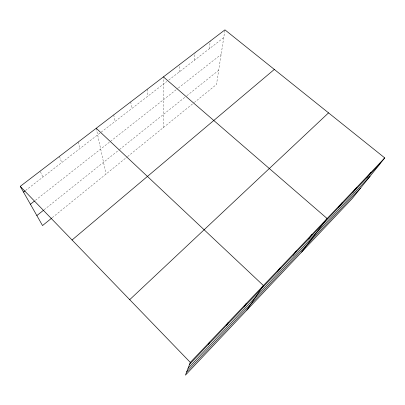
<?xml version="1.0" encoding="UTF-8"?>
<svg xmlns="http://www.w3.org/2000/svg" width="405" height="405" viewBox="0 0 405 405"><rect width="100%" height="100%" fill="white"/><g stroke="black" fill="none" stroke-linecap="round" stroke-linejoin="round"><path stroke-width="0.3" stroke-dasharray="2.02 1.52" d="M163.225 127.686L163.402 77.512M179.121 72.044L179.466 64.623M194.415 60.249L195.063 52.701M209.279 48.782L210.215 41.113M224.846 30.456L216.488 84.493L194.415 102.389M52.25 217.677L127.16 156.932M127.641 156.543L193.929 102.784M44.094 209.79L119.06 149.896M119.546 149.506L186.376 96.106M186.862 95.722L218.685 70.298M35.372 200.343L177.886 88.396M178.372 88.012L221.14 54.422M25.485 190.532L166.819 81.526M168.789 80.013L223.737 37.635M40.414 171.679L42.905 177.096M59.444 156.396L61.717 162.592M78.119 142.115L79.952 148.524M96.228 128.269L106.034 174.064M113.785 114.848L114.807 121.647M130.815 101.822L131.468 108.793M147.349 89.181L147.653 96.309"/><path stroke-width="0.61" d="M384.75 157.915L190.315 362.409L185.434 375.146L352.203 198.566L384.75 157.915L224.937 29.854L20.25 186.361L42.53 225.56L51.764 218.072M208.383 344.508L209.577 342.149M226.527 325.412L228.162 322.608M244.053 306.96L246.093 303.745M246.878 310.083L263.412 285.53L96.228 128.269M277.369 271.887L280.144 267.933M293.22 255.201L296.323 250.918M308.564 239.041L311.977 234.454M301.659 252.087L327.124 218.523L163.402 76.904M338.261 207.78L342.235 202.632M352.633 192.648L356.861 187.252M366.56 177.987L371.026 172.353M186.659 371.947L360.577 188.107M189.591 364.292L380.062 163.772M188.067 368.277L370.008 176.327M129.711 299.675L328.546 112.879M72.065 239.998L274.322 69.427M36.855 215.571L43.613 210.175M30.415 204.242L34.379 201.123M23.495 192.071L24.988 190.917M20.25 186.361L190.315 362.409"/></g></svg>
